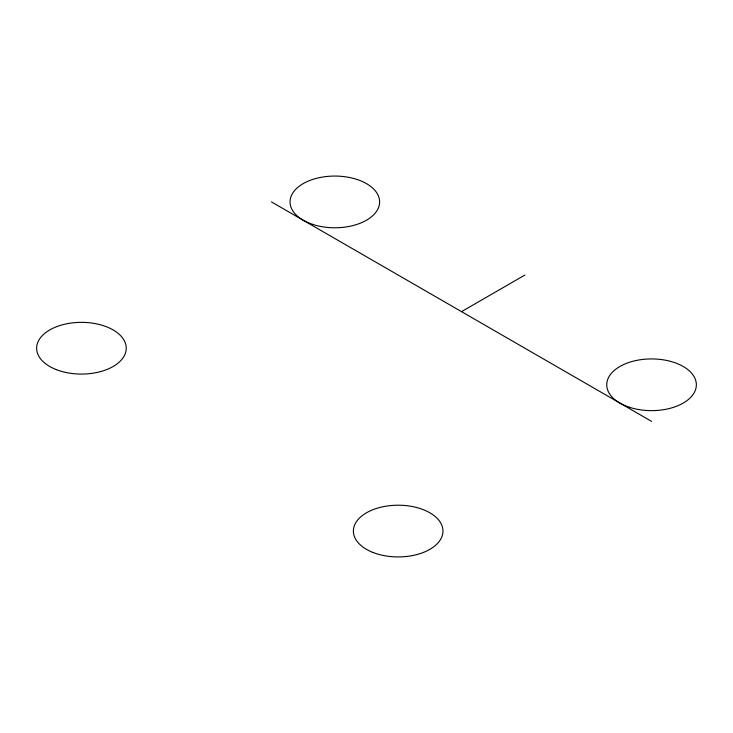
<?xml version="1.0" encoding="UTF-8"?>
<svg xmlns="http://www.w3.org/2000/svg" width="733" height="733" viewBox="0 0 733 733"><rect width="100%" height="100%" fill="white"/><g stroke="black" fill="none" stroke-linecap="round" stroke-linejoin="round"><path stroke-width="1.1" d="M461.515 311.644L524.865 275.067M271.485 201.923L651.555 421.356M373.07 552.49A44.795 25.857 0 0 0 442.851 532.918A44.795 25.857 0 0 0 378.604 507.813A44.795 25.857 0 0 0 373.07 552.49M56.34 369.634A44.795 25.857 0 0 0 126.122 350.062A44.795 25.857 0 0 0 61.874 324.948A44.795 25.857 0 0 0 56.34 369.634M629.161 407.181A44.795 25.857 0 0 0 696.35 384.788A44.795 25.857 0 0 0 629.161 362.386A44.795 25.857 0 0 0 629.161 407.181M312.432 224.316A44.795 25.857 0 0 0 379.621 201.923A44.795 25.857 0 0 0 312.432 179.53A44.795 25.857 0 0 0 312.432 224.316"/></g></svg>
